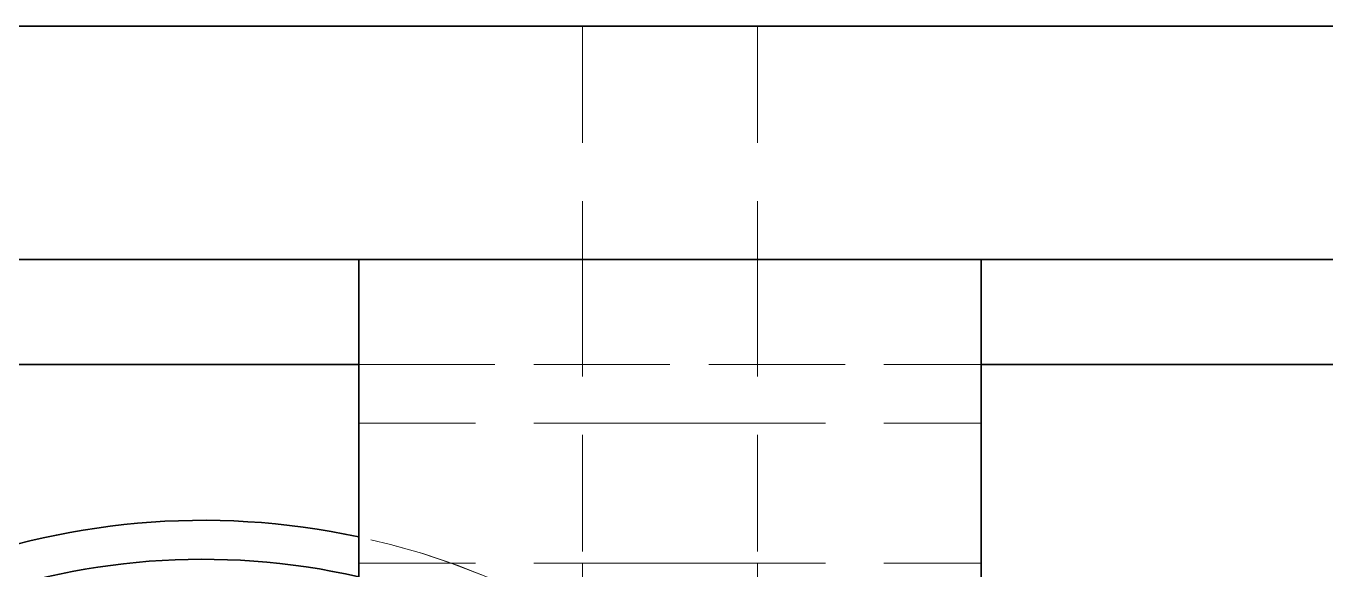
# Model space of a CAD drawing. Header units: millimetres. Extents: x 2054 to 12135, y -1469 to 564.
# Drawn here: x 9381.2 to 9414.61, y 190.87 to 204.85 of the extents above; entities that cross this region are included whole.
import ezdxf

# ---------------------------------------------------------------- set-up
doc = ezdxf.new("R2010")
doc.units = ezdxf.units.MM
doc.linetypes.add('HIDDEN_ISO', pattern=[4.5, 3, -1.5])
doc.layers.add('2D-HIDDEN', color=8, linetype='HIDDEN_ISO', lineweight=18)
doc.layers.add('2D-VISIBLE', color=7, linetype='Continuous', lineweight=35)

msp = doc.modelspace()

# ---------------------------------------------------------------- linework, layer by layer
at = {"layer": '2D-HIDDEN'}
for p, q in [((9367.75, 204.85), (9647.75, 204.85)), ((9395.5, 204.85), (9395.5, 198.85)), ((9395.5, 204.85), (9395.5, 198.85)), ((9395.5, 204.85), (9395.5, 198.85)), ((9395.5, 204.85), (9395.5, 198.85)), ((9400, 204.85), (9400, 198.85)), ((9400, 204.85), (9400, 198.85)), ((9400, 204.85), (9400, 198.85)), ((9400, 204.85), (9400, 198.85)), ((9367.75, 198.85), (9647.75, 198.85)), ((9389.75, 176.15), (9389.75, 198.85)), ((9389.75, 198.85), (9405.75, 198.85)), ((9389.75, 176.15), (9389.75, 198.85)), ((9389.75, 198.85), (9405.75, 198.85)), ((9389.75, 176.15), (9389.75, 198.85)), ((9389.75, 198.85), (9405.75, 198.85)), ((9389.75, 198.85), (9405.75, 198.85)), ((9395.5, 198.85), (9395.5, 183.95)), ((9395.5, 198.85), (9395.5, 183.95)), ((9395.5, 198.85), (9395.5, 194.65)), ((9395.5, 198.85), (9395.5, 194.65)), ((9395.5, 198.85), (9395.5, 194.65)), ((9395.5, 198.85), (9395.5, 194.65)), ((9395.5, 198.85), (9395.5, 183.95)), ((9395.5, 198.85), (9395.5, 183.95)), ((9400, 198.85), (9400, 183.95)), ((9400, 198.85), (9400, 183.95)), ((9400, 198.85), (9400, 194.65)), ((9400, 198.85), (9400, 194.65)), ((9400, 198.85), (9400, 194.65)), ((9400, 198.85), (9400, 194.65)), ((9400, 198.85), (9400, 183.95)), ((9400, 198.85), (9400, 183.95)), ((9405.75, 176.15), (9405.75, 198.85)), ((9405.75, 176.15), (9405.75, 198.85)), ((9405.75, 176.15), (9405.75, 198.85)), ((9354.25, 196.15), (9450.25, 196.15)), ((9389.75, 196.15), (9405.75, 196.15)), ((9389.75, 194.65), (9389.75, 191.05)), ((9389.75, 194.65), (9389.75, 191.05)), ((9389.75, 194.65), (9389.75, 191.05)), ((9389.75, 194.65), (9389.75, 191.05)), ((9389.75, 194.65), (9405.75, 194.65)), ((9389.75, 194.65), (9405.75, 194.65)), ((9389.75, 194.65), (9405.75, 194.65)), ((9389.75, 194.65), (9405.75, 194.65)), ((9389.75, 194.65), (9389.75, 191.05)), ((9389.75, 194.65), (9389.75, 191.05)), ((9389.75, 194.65), (9389.75, 191.05)), ((9389.75, 194.65), (9389.75, 191.05)), ((9389.75, 194.65), (9405.75, 194.65)), ((9389.75, 194.65), (9405.75, 194.65)), ((9389.75, 194.65), (9405.75, 194.65)), ((9389.75, 194.65), (9405.75, 194.65)), ((9405.75, 194.65), (9405.75, 191.05)), ((9405.75, 194.65), (9405.75, 191.05)), ((9405.75, 194.65), (9405.75, 191.05)), ((9405.75, 194.65), (9405.75, 191.05)), ((9405.75, 194.65), (9405.75, 191.05)), ((9405.75, 194.65), (9405.75, 191.05)), ((9405.75, 194.65), (9405.75, 191.05)), ((9405.75, 194.65), (9405.75, 191.05)), ((9389.75, 191.05), (9405.75, 191.05)), ((9389.75, 191.05), (9405.75, 191.05)), ((9389.75, 191.05), (9405.75, 191.05)), ((9389.75, 191.05), (9405.75, 191.05)), ((9389.75, 191.05), (9405.75, 191.05)), ((9389.75, 191.05), (9405.75, 191.05)), ((9389.75, 191.05), (9405.75, 191.05)), ((9389.75, 191.05), (9405.75, 191.05)), ((9395.5, 191.05), (9395.5, 176.15)), ((9395.5, 191.05), (9395.5, 176.15)), ((9395.5, 191.05), (9395.5, 176.15)), ((9395.5, 191.05), (9395.5, 176.15)), ((9400, 191.05), (9400, 176.15)), ((9400, 191.05), (9400, 176.15)), ((9400, 191.05), (9400, 176.15)), ((9400, 191.05), (9400, 176.15))]:
    msp.add_line(p, q, dxfattribs=at)
for points in [[(9397.75, 204.85), (9397.68, 204.85), (9397.609, 204.85), (9397.539, 204.85), (9397.469, 204.85), (9397.398, 204.85), (9397.328, 204.85), (9397.258, 204.85), (9397.188, 204.85), (9397.117, 204.85), (9397.047, 204.85), (9396.977, 204.85), (9396.906, 204.85), (9396.836, 204.85), (9396.766, 204.85), (9396.695, 204.85), (9396.625, 204.85), (9396.555, 204.85), (9396.484, 204.85), (9396.414, 204.85), (9396.344, 204.85), (9396.273, 204.85), (9396.203, 204.85), (9396.133, 204.85), (9396.062, 204.85), (9395.992, 204.85), (9395.922, 204.85), (9395.852, 204.85), (9395.781, 204.85), (9395.711, 204.85), (9395.641, 204.85), (9395.57, 204.85), (9395.5, 204.85)], [(9395.5, 204.85), (9395.641, 204.85), (9395.781, 204.85), (9395.922, 204.85), (9396.062, 204.85), (9396.203, 204.85), (9396.344, 204.85), (9396.484, 204.85), (9396.625, 204.85), (9396.766, 204.85), (9396.906, 204.85), (9397.047, 204.85), (9397.188, 204.85), (9397.328, 204.85), (9397.469, 204.85), (9397.609, 204.85), (9397.75, 204.85), (9397.891, 204.85), (9398.031, 204.85), (9398.172, 204.85), (9398.312, 204.85), (9398.453, 204.85), (9398.594, 204.85), (9398.734, 204.85), (9398.875, 204.85), (9399.016, 204.85), (9399.156, 204.85), (9399.297, 204.85), (9399.438, 204.85), (9399.578, 204.85), (9399.719, 204.85), (9399.859, 204.85), (9400, 204.85)], [(9397.75, 204.85), (9397.68, 204.85), (9397.609, 204.85), (9397.539, 204.85), (9397.469, 204.85), (9397.398, 204.85), (9397.328, 204.85), (9397.258, 204.85), (9397.188, 204.85), (9397.117, 204.85), (9397.047, 204.85), (9396.977, 204.85), (9396.906, 204.85), (9396.836, 204.85), (9396.766, 204.85), (9396.695, 204.85), (9396.625, 204.85), (9396.555, 204.85), (9396.484, 204.85), (9396.414, 204.85), (9396.344, 204.85), (9396.273, 204.85), (9396.203, 204.85), (9396.133, 204.85), (9396.062, 204.85), (9395.992, 204.85), (9395.922, 204.85), (9395.852, 204.85), (9395.781, 204.85), (9395.711, 204.85), (9395.641, 204.85), (9395.57, 204.85), (9395.5, 204.85)], [(9395.5, 204.85), (9395.641, 204.85), (9395.781, 204.85), (9395.922, 204.85), (9396.062, 204.85), (9396.203, 204.85), (9396.344, 204.85), (9396.484, 204.85), (9396.625, 204.85), (9396.766, 204.85), (9396.906, 204.85), (9397.047, 204.85), (9397.188, 204.85), (9397.328, 204.85), (9397.469, 204.85), (9397.609, 204.85), (9397.75, 204.85), (9397.891, 204.85), (9398.031, 204.85), (9398.172, 204.85), (9398.312, 204.85), (9398.453, 204.85), (9398.594, 204.85), (9398.734, 204.85), (9398.875, 204.85), (9399.016, 204.85), (9399.156, 204.85), (9399.297, 204.85), (9399.438, 204.85), (9399.578, 204.85), (9399.719, 204.85), (9399.859, 204.85), (9400, 204.85)], [(9397.75, 204.85), (9397.68, 204.85), (9397.609, 204.85), (9397.539, 204.85), (9397.469, 204.85), (9397.398, 204.85), (9397.328, 204.85), (9397.258, 204.85), (9397.188, 204.85), (9397.117, 204.85), (9397.047, 204.85), (9396.977, 204.85), (9396.906, 204.85), (9396.836, 204.85), (9396.766, 204.85), (9396.695, 204.85), (9396.625, 204.85), (9396.555, 204.85), (9396.484, 204.85), (9396.414, 204.85), (9396.344, 204.85), (9396.273, 204.85), (9396.203, 204.85), (9396.133, 204.85), (9396.062, 204.85), (9395.992, 204.85), (9395.922, 204.85), (9395.852, 204.85), (9395.781, 204.85), (9395.711, 204.85), (9395.641, 204.85), (9395.57, 204.85), (9395.5, 204.85)], [(9395.5, 204.85), (9395.641, 204.85), (9395.781, 204.85), (9395.922, 204.85), (9396.062, 204.85), (9396.203, 204.85), (9396.344, 204.85), (9396.484, 204.85), (9396.625, 204.85), (9396.766, 204.85), (9396.906, 204.85), (9397.047, 204.85), (9397.188, 204.85), (9397.328, 204.85), (9397.469, 204.85), (9397.609, 204.85), (9397.75, 204.85), (9397.891, 204.85), (9398.031, 204.85), (9398.172, 204.85), (9398.312, 204.85), (9398.453, 204.85), (9398.594, 204.85), (9398.734, 204.85), (9398.875, 204.85), (9399.016, 204.85), (9399.156, 204.85), (9399.297, 204.85), (9399.438, 204.85), (9399.578, 204.85), (9399.719, 204.85), (9399.859, 204.85), (9400, 204.85)], [(9397.75, 204.85), (9397.68, 204.85), (9397.609, 204.85), (9397.539, 204.85), (9397.469, 204.85), (9397.398, 204.85), (9397.328, 204.85), (9397.258, 204.85), (9397.188, 204.85), (9397.117, 204.85), (9397.047, 204.85), (9396.977, 204.85), (9396.906, 204.85), (9396.836, 204.85), (9396.766, 204.85), (9396.695, 204.85), (9396.625, 204.85), (9396.555, 204.85), (9396.484, 204.85), (9396.414, 204.85), (9396.344, 204.85), (9396.273, 204.85), (9396.203, 204.85), (9396.133, 204.85), (9396.062, 204.85), (9395.992, 204.85), (9395.922, 204.85), (9395.852, 204.85), (9395.781, 204.85), (9395.711, 204.85), (9395.641, 204.85), (9395.57, 204.85), (9395.5, 204.85)], [(9395.5, 204.85), (9395.641, 204.85), (9395.781, 204.85), (9395.922, 204.85), (9396.062, 204.85), (9396.203, 204.85), (9396.344, 204.85), (9396.484, 204.85), (9396.625, 204.85), (9396.766, 204.85), (9396.906, 204.85), (9397.047, 204.85), (9397.188, 204.85), (9397.328, 204.85), (9397.469, 204.85), (9397.609, 204.85), (9397.75, 204.85), (9397.891, 204.85), (9398.031, 204.85), (9398.172, 204.85), (9398.312, 204.85), (9398.453, 204.85), (9398.594, 204.85), (9398.734, 204.85), (9398.875, 204.85), (9399.016, 204.85), (9399.156, 204.85), (9399.297, 204.85), (9399.438, 204.85), (9399.578, 204.85), (9399.719, 204.85), (9399.859, 204.85), (9400, 204.85)], [(9400, 204.85), (9399.93, 204.85), (9399.859, 204.85), (9399.789, 204.85), (9399.719, 204.85), (9399.648, 204.85), (9399.578, 204.85), (9399.508, 204.85), (9399.438, 204.85), (9399.367, 204.85), (9399.297, 204.85), (9399.227, 204.85), (9399.156, 204.85), (9399.086, 204.85), (9399.016, 204.85), (9398.945, 204.85), (9398.875, 204.85), (9398.805, 204.85), (9398.734, 204.85), (9398.664, 204.85), (9398.594, 204.85), (9398.523, 204.85), (9398.453, 204.85), (9398.383, 204.85), (9398.312, 204.85), (9398.242, 204.85), (9398.172, 204.85), (9398.102, 204.85), (9398.031, 204.85), (9397.961, 204.85), (9397.891, 204.85), (9397.82, 204.85), (9397.75, 204.85)], [(9400, 204.85), (9399.93, 204.85), (9399.859, 204.85), (9399.789, 204.85), (9399.719, 204.85), (9399.648, 204.85), (9399.578, 204.85), (9399.508, 204.85), (9399.438, 204.85), (9399.367, 204.85), (9399.297, 204.85), (9399.227, 204.85), (9399.156, 204.85), (9399.086, 204.85), (9399.016, 204.85), (9398.945, 204.85), (9398.875, 204.85), (9398.805, 204.85), (9398.734, 204.85), (9398.664, 204.85), (9398.594, 204.85), (9398.523, 204.85), (9398.453, 204.85), (9398.383, 204.85), (9398.312, 204.85), (9398.242, 204.85), (9398.172, 204.85), (9398.102, 204.85), (9398.031, 204.85), (9397.961, 204.85), (9397.891, 204.85), (9397.82, 204.85), (9397.75, 204.85)], [(9400, 204.85), (9399.93, 204.85), (9399.859, 204.85), (9399.789, 204.85), (9399.719, 204.85), (9399.648, 204.85), (9399.578, 204.85), (9399.508, 204.85), (9399.438, 204.85), (9399.367, 204.85), (9399.297, 204.85), (9399.227, 204.85), (9399.156, 204.85), (9399.086, 204.85), (9399.016, 204.85), (9398.945, 204.85), (9398.875, 204.85), (9398.805, 204.85), (9398.734, 204.85), (9398.664, 204.85), (9398.594, 204.85), (9398.523, 204.85), (9398.453, 204.85), (9398.383, 204.85), (9398.312, 204.85), (9398.242, 204.85), (9398.172, 204.85), (9398.102, 204.85), (9398.031, 204.85), (9397.961, 204.85), (9397.891, 204.85), (9397.82, 204.85), (9397.75, 204.85)], [(9400, 204.85), (9399.93, 204.85), (9399.859, 204.85), (9399.789, 204.85), (9399.719, 204.85), (9399.648, 204.85), (9399.578, 204.85), (9399.508, 204.85), (9399.438, 204.85), (9399.367, 204.85), (9399.297, 204.85), (9399.227, 204.85), (9399.156, 204.85), (9399.086, 204.85), (9399.016, 204.85), (9398.945, 204.85), (9398.875, 204.85), (9398.805, 204.85), (9398.734, 204.85), (9398.664, 204.85), (9398.594, 204.85), (9398.523, 204.85), (9398.453, 204.85), (9398.383, 204.85), (9398.312, 204.85), (9398.242, 204.85), (9398.172, 204.85), (9398.102, 204.85), (9398.031, 204.85), (9397.961, 204.85), (9397.891, 204.85), (9397.82, 204.85), (9397.75, 204.85)], [(9397.75, 198.85), (9397.68, 198.85), (9397.609, 198.85), (9397.539, 198.85), (9397.469, 198.85), (9397.398, 198.85), (9397.328, 198.85), (9397.258, 198.85), (9397.188, 198.85), (9397.117, 198.85), (9397.047, 198.85), (9396.977, 198.85), (9396.906, 198.85), (9396.836, 198.85), (9396.766, 198.85), (9396.695, 198.85), (9396.625, 198.85), (9396.555, 198.85), (9396.484, 198.85), (9396.414, 198.85), (9396.344, 198.85), (9396.273, 198.85), (9396.203, 198.85), (9396.133, 198.85), (9396.062, 198.85), (9395.992, 198.85), (9395.922, 198.85), (9395.852, 198.85), (9395.781, 198.85), (9395.711, 198.85), (9395.641, 198.85), (9395.57, 198.85), (9395.5, 198.85)], [(9395.5, 198.85), (9395.641, 198.85), (9395.781, 198.85), (9395.922, 198.85), (9396.062, 198.85), (9396.203, 198.85), (9396.344, 198.85), (9396.484, 198.85), (9396.625, 198.85), (9396.766, 198.85), (9396.906, 198.85), (9397.047, 198.85), (9397.188, 198.85), (9397.328, 198.85), (9397.469, 198.85), (9397.609, 198.85), (9397.75, 198.85), (9397.891, 198.85), (9398.031, 198.85), (9398.172, 198.85), (9398.312, 198.85), (9398.453, 198.85), (9398.594, 198.85), (9398.734, 198.85), (9398.875, 198.85), (9399.016, 198.85), (9399.156, 198.85), (9399.297, 198.85), (9399.438, 198.85), (9399.578, 198.85), (9399.719, 198.85), (9399.859, 198.85), (9400, 198.85)], [(9397.75, 198.85), (9397.68, 198.85), (9397.609, 198.85), (9397.539, 198.85), (9397.469, 198.85), (9397.398, 198.85), (9397.328, 198.85), (9397.258, 198.85), (9397.188, 198.85), (9397.117, 198.85), (9397.047, 198.85), (9396.977, 198.85), (9396.906, 198.85), (9396.836, 198.85), (9396.766, 198.85), (9396.695, 198.85), (9396.625, 198.85), (9396.555, 198.85), (9396.484, 198.85), (9396.414, 198.85), (9396.344, 198.85), (9396.273, 198.85), (9396.203, 198.85), (9396.133, 198.85), (9396.062, 198.85), (9395.992, 198.85), (9395.922, 198.85), (9395.852, 198.85), (9395.781, 198.85), (9395.711, 198.85), (9395.641, 198.85), (9395.57, 198.85), (9395.5, 198.85)], [(9395.5, 198.85), (9395.641, 198.85), (9395.781, 198.85), (9395.922, 198.85), (9396.062, 198.85), (9396.203, 198.85), (9396.344, 198.85), (9396.484, 198.85), (9396.625, 198.85), (9396.766, 198.85), (9396.906, 198.85), (9397.047, 198.85), (9397.188, 198.85), (9397.328, 198.85), (9397.469, 198.85), (9397.609, 198.85), (9397.75, 198.85), (9397.891, 198.85), (9398.031, 198.85), (9398.172, 198.85), (9398.312, 198.85), (9398.453, 198.85), (9398.594, 198.85), (9398.734, 198.85), (9398.875, 198.85), (9399.016, 198.85), (9399.156, 198.85), (9399.297, 198.85), (9399.438, 198.85), (9399.578, 198.85), (9399.719, 198.85), (9399.859, 198.85), (9400, 198.85)], [(9397.75, 198.85), (9397.68, 198.85), (9397.609, 198.85), (9397.539, 198.85), (9397.469, 198.85), (9397.398, 198.85), (9397.328, 198.85), (9397.258, 198.85), (9397.188, 198.85), (9397.117, 198.85), (9397.047, 198.85), (9396.977, 198.85), (9396.906, 198.85), (9396.836, 198.85), (9396.766, 198.85), (9396.695, 198.85), (9396.625, 198.85), (9396.555, 198.85), (9396.484, 198.85), (9396.414, 198.85), (9396.344, 198.85), (9396.273, 198.85), (9396.203, 198.85), (9396.133, 198.85), (9396.062, 198.85), (9395.992, 198.85), (9395.922, 198.85), (9395.852, 198.85), (9395.781, 198.85), (9395.711, 198.85), (9395.641, 198.85), (9395.57, 198.85), (9395.5, 198.85)], [(9395.5, 198.85), (9395.641, 198.85), (9395.781, 198.85), (9395.922, 198.85), (9396.062, 198.85), (9396.203, 198.85), (9396.344, 198.85), (9396.484, 198.85), (9396.625, 198.85), (9396.766, 198.85), (9396.906, 198.85), (9397.047, 198.85), (9397.188, 198.85), (9397.328, 198.85), (9397.469, 198.85), (9397.609, 198.85), (9397.75, 198.85), (9397.891, 198.85), (9398.031, 198.85), (9398.172, 198.85), (9398.312, 198.85), (9398.453, 198.85), (9398.594, 198.85), (9398.734, 198.85), (9398.875, 198.85), (9399.016, 198.85), (9399.156, 198.85), (9399.297, 198.85), (9399.438, 198.85), (9399.578, 198.85), (9399.719, 198.85), (9399.859, 198.85), (9400, 198.85)], [(9397.75, 198.85), (9397.68, 198.85), (9397.609, 198.85), (9397.539, 198.85), (9397.469, 198.85), (9397.398, 198.85), (9397.328, 198.85), (9397.258, 198.85), (9397.188, 198.85), (9397.117, 198.85), (9397.047, 198.85), (9396.977, 198.85), (9396.906, 198.85), (9396.836, 198.85), (9396.766, 198.85), (9396.695, 198.85), (9396.625, 198.85), (9396.555, 198.85), (9396.484, 198.85), (9396.414, 198.85), (9396.344, 198.85), (9396.273, 198.85), (9396.203, 198.85), (9396.133, 198.85), (9396.062, 198.85), (9395.992, 198.85), (9395.922, 198.85), (9395.852, 198.85), (9395.781, 198.85), (9395.711, 198.85), (9395.641, 198.85), (9395.57, 198.85), (9395.5, 198.85)], [(9395.5, 198.85), (9395.641, 198.85), (9395.781, 198.85), (9395.922, 198.85), (9396.062, 198.85), (9396.203, 198.85), (9396.344, 198.85), (9396.484, 198.85), (9396.625, 198.85), (9396.766, 198.85), (9396.906, 198.85), (9397.047, 198.85), (9397.188, 198.85), (9397.328, 198.85), (9397.469, 198.85), (9397.609, 198.85), (9397.75, 198.85), (9397.891, 198.85), (9398.031, 198.85), (9398.172, 198.85), (9398.312, 198.85), (9398.453, 198.85), (9398.594, 198.85), (9398.734, 198.85), (9398.875, 198.85), (9399.016, 198.85), (9399.156, 198.85), (9399.297, 198.85), (9399.438, 198.85), (9399.578, 198.85), (9399.719, 198.85), (9399.859, 198.85), (9400, 198.85)], [(9397.75, 198.85), (9397.68, 198.85), (9397.609, 198.85), (9397.539, 198.85), (9397.469, 198.85), (9397.398, 198.85), (9397.328, 198.85), (9397.258, 198.85), (9397.188, 198.85), (9397.117, 198.85), (9397.047, 198.85), (9396.977, 198.85), (9396.906, 198.85), (9396.836, 198.85), (9396.766, 198.85), (9396.695, 198.85), (9396.625, 198.85), (9396.555, 198.85), (9396.484, 198.85), (9396.414, 198.85), (9396.344, 198.85), (9396.273, 198.85), (9396.203, 198.85), (9396.133, 198.85), (9396.062, 198.85), (9395.992, 198.85), (9395.922, 198.85), (9395.852, 198.85), (9395.781, 198.85), (9395.711, 198.85), (9395.641, 198.85), (9395.57, 198.85), (9395.5, 198.85)], [(9395.5, 198.85), (9395.641, 198.85), (9395.781, 198.85), (9395.922, 198.85), (9396.062, 198.85), (9396.203, 198.85), (9396.344, 198.85), (9396.484, 198.85), (9396.625, 198.85), (9396.766, 198.85), (9396.906, 198.85), (9397.047, 198.85), (9397.188, 198.85), (9397.328, 198.85), (9397.469, 198.85), (9397.609, 198.85), (9397.75, 198.85), (9397.891, 198.85), (9398.031, 198.85), (9398.172, 198.85), (9398.312, 198.85), (9398.453, 198.85), (9398.594, 198.85), (9398.734, 198.85), (9398.875, 198.85), (9399.016, 198.85), (9399.156, 198.85), (9399.297, 198.85), (9399.438, 198.85), (9399.578, 198.85), (9399.719, 198.85), (9399.859, 198.85), (9400, 198.85)], [(9397.75, 198.85), (9397.68, 198.85), (9397.609, 198.85), (9397.539, 198.85), (9397.469, 198.85), (9397.398, 198.85), (9397.328, 198.85), (9397.258, 198.85), (9397.188, 198.85), (9397.117, 198.85), (9397.047, 198.85), (9396.977, 198.85), (9396.906, 198.85), (9396.836, 198.85), (9396.766, 198.85), (9396.695, 198.85), (9396.625, 198.85), (9396.555, 198.85), (9396.484, 198.85), (9396.414, 198.85), (9396.344, 198.85), (9396.273, 198.85), (9396.203, 198.85), (9396.133, 198.85), (9396.062, 198.85), (9395.992, 198.85), (9395.922, 198.85), (9395.852, 198.85), (9395.781, 198.85), (9395.711, 198.85), (9395.641, 198.85), (9395.57, 198.85), (9395.5, 198.85)], [(9395.5, 198.85), (9395.641, 198.85), (9395.781, 198.85), (9395.922, 198.85), (9396.062, 198.85), (9396.203, 198.85), (9396.344, 198.85), (9396.484, 198.85), (9396.625, 198.85), (9396.766, 198.85), (9396.906, 198.85), (9397.047, 198.85), (9397.188, 198.85), (9397.328, 198.85), (9397.469, 198.85), (9397.609, 198.85), (9397.75, 198.85), (9397.891, 198.85), (9398.031, 198.85), (9398.172, 198.85), (9398.312, 198.85), (9398.453, 198.85), (9398.594, 198.85), (9398.734, 198.85), (9398.875, 198.85), (9399.016, 198.85), (9399.156, 198.85), (9399.297, 198.85), (9399.438, 198.85), (9399.578, 198.85), (9399.719, 198.85), (9399.859, 198.85), (9400, 198.85)], [(9397.75, 198.85), (9397.68, 198.85), (9397.609, 198.85), (9397.539, 198.85), (9397.469, 198.85), (9397.398, 198.85), (9397.328, 198.85), (9397.258, 198.85), (9397.188, 198.85), (9397.117, 198.85), (9397.047, 198.85), (9396.977, 198.85), (9396.906, 198.85), (9396.836, 198.85), (9396.766, 198.85), (9396.695, 198.85), (9396.625, 198.85), (9396.555, 198.85), (9396.484, 198.85), (9396.414, 198.85), (9396.344, 198.85), (9396.273, 198.85), (9396.203, 198.85), (9396.133, 198.85), (9396.062, 198.85), (9395.992, 198.85), (9395.922, 198.85), (9395.852, 198.85), (9395.781, 198.85), (9395.711, 198.85), (9395.641, 198.85), (9395.57, 198.85), (9395.5, 198.85)], [(9395.5, 198.85), (9395.641, 198.85), (9395.781, 198.85), (9395.922, 198.85), (9396.062, 198.85), (9396.203, 198.85), (9396.344, 198.85), (9396.484, 198.85), (9396.625, 198.85), (9396.766, 198.85), (9396.906, 198.85), (9397.047, 198.85), (9397.188, 198.85), (9397.328, 198.85), (9397.469, 198.85), (9397.609, 198.85), (9397.75, 198.85), (9397.891, 198.85), (9398.031, 198.85), (9398.172, 198.85), (9398.312, 198.85), (9398.453, 198.85), (9398.594, 198.85), (9398.734, 198.85), (9398.875, 198.85), (9399.016, 198.85), (9399.156, 198.85), (9399.297, 198.85), (9399.438, 198.85), (9399.578, 198.85), (9399.719, 198.85), (9399.859, 198.85), (9400, 198.85)], [(9397.75, 198.85), (9397.68, 198.85), (9397.609, 198.85), (9397.539, 198.85), (9397.469, 198.85), (9397.398, 198.85), (9397.328, 198.85), (9397.258, 198.85), (9397.188, 198.85), (9397.117, 198.85), (9397.047, 198.85), (9396.977, 198.85), (9396.906, 198.85), (9396.836, 198.85), (9396.766, 198.85), (9396.695, 198.85), (9396.625, 198.85), (9396.555, 198.85), (9396.484, 198.85), (9396.414, 198.85), (9396.344, 198.85), (9396.273, 198.85), (9396.203, 198.85), (9396.133, 198.85), (9396.062, 198.85), (9395.992, 198.85), (9395.922, 198.85), (9395.852, 198.85), (9395.781, 198.85), (9395.711, 198.85), (9395.641, 198.85), (9395.57, 198.85), (9395.5, 198.85)], [(9395.5, 198.85), (9395.641, 198.85), (9395.781, 198.85), (9395.922, 198.85), (9396.062, 198.85), (9396.203, 198.85), (9396.344, 198.85), (9396.484, 198.85), (9396.625, 198.85), (9396.766, 198.85), (9396.906, 198.85), (9397.047, 198.85), (9397.188, 198.85), (9397.328, 198.85), (9397.469, 198.85), (9397.609, 198.85), (9397.75, 198.85), (9397.891, 198.85), (9398.031, 198.85), (9398.172, 198.85), (9398.312, 198.85), (9398.453, 198.85), (9398.594, 198.85), (9398.734, 198.85), (9398.875, 198.85), (9399.016, 198.85), (9399.156, 198.85), (9399.297, 198.85), (9399.438, 198.85), (9399.578, 198.85), (9399.719, 198.85), (9399.859, 198.85), (9400, 198.85)], [(9397.75, 198.85), (9397.68, 198.85), (9397.609, 198.85), (9397.539, 198.85), (9397.469, 198.85), (9397.398, 198.85), (9397.328, 198.85), (9397.258, 198.85), (9397.188, 198.85), (9397.117, 198.85), (9397.047, 198.85), (9396.977, 198.85), (9396.906, 198.85), (9396.836, 198.85), (9396.766, 198.85), (9396.695, 198.85), (9396.625, 198.85), (9396.555, 198.85), (9396.484, 198.85), (9396.414, 198.85), (9396.344, 198.85), (9396.273, 198.85), (9396.203, 198.85), (9396.133, 198.85), (9396.062, 198.85), (9395.992, 198.85), (9395.922, 198.85), (9395.852, 198.85), (9395.781, 198.85), (9395.711, 198.85), (9395.641, 198.85), (9395.57, 198.85), (9395.5, 198.85)], [(9395.5, 198.85), (9395.641, 198.85), (9395.781, 198.85), (9395.922, 198.85), (9396.062, 198.85), (9396.203, 198.85), (9396.344, 198.85), (9396.484, 198.85), (9396.625, 198.85), (9396.766, 198.85), (9396.906, 198.85), (9397.047, 198.85), (9397.188, 198.85), (9397.328, 198.85), (9397.469, 198.85), (9397.609, 198.85), (9397.75, 198.85), (9397.891, 198.85), (9398.031, 198.85), (9398.172, 198.85), (9398.312, 198.85), (9398.453, 198.85), (9398.594, 198.85), (9398.734, 198.85), (9398.875, 198.85), (9399.016, 198.85), (9399.156, 198.85), (9399.297, 198.85), (9399.438, 198.85), (9399.578, 198.85), (9399.719, 198.85), (9399.859, 198.85), (9400, 198.85)], [(9397.75, 198.85), (9397.68, 198.85), (9397.609, 198.85), (9397.539, 198.85), (9397.469, 198.85), (9397.398, 198.85), (9397.328, 198.85), (9397.258, 198.85), (9397.188, 198.85), (9397.117, 198.85), (9397.047, 198.85), (9396.977, 198.85), (9396.906, 198.85), (9396.836, 198.85), (9396.766, 198.85), (9396.695, 198.85), (9396.625, 198.85), (9396.555, 198.85), (9396.484, 198.85), (9396.414, 198.85), (9396.344, 198.85), (9396.273, 198.85), (9396.203, 198.85), (9396.133, 198.85), (9396.062, 198.85), (9395.992, 198.85), (9395.922, 198.85), (9395.852, 198.85), (9395.781, 198.85), (9395.711, 198.85), (9395.641, 198.85), (9395.57, 198.85), (9395.5, 198.85)], [(9395.5, 198.85), (9395.641, 198.85), (9395.781, 198.85), (9395.922, 198.85), (9396.062, 198.85), (9396.203, 198.85), (9396.344, 198.85), (9396.484, 198.85), (9396.625, 198.85), (9396.766, 198.85), (9396.906, 198.85), (9397.047, 198.85), (9397.188, 198.85), (9397.328, 198.85), (9397.469, 198.85), (9397.609, 198.85), (9397.75, 198.85), (9397.891, 198.85), (9398.031, 198.85), (9398.172, 198.85), (9398.312, 198.85), (9398.453, 198.85), (9398.594, 198.85), (9398.734, 198.85), (9398.875, 198.85), (9399.016, 198.85), (9399.156, 198.85), (9399.297, 198.85), (9399.438, 198.85), (9399.578, 198.85), (9399.719, 198.85), (9399.859, 198.85), (9400, 198.85)], [(9397.75, 198.85), (9397.68, 198.85), (9397.609, 198.85), (9397.539, 198.85), (9397.469, 198.85), (9397.398, 198.85), (9397.328, 198.85), (9397.258, 198.85), (9397.188, 198.85), (9397.117, 198.85), (9397.047, 198.85), (9396.977, 198.85), (9396.906, 198.85), (9396.836, 198.85), (9396.766, 198.85), (9396.695, 198.85), (9396.625, 198.85), (9396.555, 198.85), (9396.484, 198.85), (9396.414, 198.85), (9396.344, 198.85), (9396.273, 198.85), (9396.203, 198.85), (9396.133, 198.85), (9396.062, 198.85), (9395.992, 198.85), (9395.922, 198.85), (9395.852, 198.85), (9395.781, 198.85), (9395.711, 198.85), (9395.641, 198.85), (9395.57, 198.85), (9395.5, 198.85)], [(9395.5, 198.85), (9395.641, 198.85), (9395.781, 198.85), (9395.922, 198.85), (9396.062, 198.85), (9396.203, 198.85), (9396.344, 198.85), (9396.484, 198.85), (9396.625, 198.85), (9396.766, 198.85), (9396.906, 198.85), (9397.047, 198.85), (9397.188, 198.85), (9397.328, 198.85), (9397.469, 198.85), (9397.609, 198.85), (9397.75, 198.85), (9397.891, 198.85), (9398.031, 198.85), (9398.172, 198.85), (9398.312, 198.85), (9398.453, 198.85), (9398.594, 198.85), (9398.734, 198.85), (9398.875, 198.85), (9399.016, 198.85), (9399.156, 198.85), (9399.297, 198.85), (9399.438, 198.85), (9399.578, 198.85), (9399.719, 198.85), (9399.859, 198.85), (9400, 198.85)], [(9397.75, 198.85), (9397.68, 198.85), (9397.609, 198.85), (9397.539, 198.85), (9397.469, 198.85), (9397.398, 198.85), (9397.328, 198.85), (9397.258, 198.85), (9397.188, 198.85), (9397.117, 198.85), (9397.047, 198.85), (9396.977, 198.85), (9396.906, 198.85), (9396.836, 198.85), (9396.766, 198.85), (9396.695, 198.85), (9396.625, 198.85), (9396.555, 198.85), (9396.484, 198.85), (9396.414, 198.85), (9396.344, 198.85), (9396.273, 198.85), (9396.203, 198.85), (9396.133, 198.85), (9396.062, 198.85), (9395.992, 198.85), (9395.922, 198.85), (9395.852, 198.85), (9395.781, 198.85), (9395.711, 198.85), (9395.641, 198.85), (9395.57, 198.85), (9395.5, 198.85)], [(9395.5, 198.85), (9395.641, 198.85), (9395.781, 198.85), (9395.922, 198.85), (9396.062, 198.85), (9396.203, 198.85), (9396.344, 198.85), (9396.484, 198.85), (9396.625, 198.85), (9396.766, 198.85), (9396.906, 198.85), (9397.047, 198.85), (9397.188, 198.85), (9397.328, 198.85), (9397.469, 198.85), (9397.609, 198.85), (9397.75, 198.85), (9397.891, 198.85), (9398.031, 198.85), (9398.172, 198.85), (9398.312, 198.85), (9398.453, 198.85), (9398.594, 198.85), (9398.734, 198.85), (9398.875, 198.85), (9399.016, 198.85), (9399.156, 198.85), (9399.297, 198.85), (9399.438, 198.85), (9399.578, 198.85), (9399.719, 198.85), (9399.859, 198.85), (9400, 198.85)], [(9400, 198.85), (9399.93, 198.85), (9399.859, 198.85), (9399.789, 198.85), (9399.719, 198.85), (9399.648, 198.85), (9399.578, 198.85), (9399.508, 198.85), (9399.438, 198.85), (9399.367, 198.85), (9399.297, 198.85), (9399.227, 198.85), (9399.156, 198.85), (9399.086, 198.85), (9399.016, 198.85), (9398.945, 198.85), (9398.875, 198.85), (9398.805, 198.85), (9398.734, 198.85), (9398.664, 198.85), (9398.594, 198.85), (9398.523, 198.85), (9398.453, 198.85), (9398.383, 198.85), (9398.312, 198.85), (9398.242, 198.85), (9398.172, 198.85), (9398.102, 198.85), (9398.031, 198.85), (9397.961, 198.85), (9397.891, 198.85), (9397.82, 198.85), (9397.75, 198.85)], [(9400, 198.85), (9399.93, 198.85), (9399.859, 198.85), (9399.789, 198.85), (9399.719, 198.85), (9399.648, 198.85), (9399.578, 198.85), (9399.508, 198.85), (9399.438, 198.85), (9399.367, 198.85), (9399.297, 198.85), (9399.227, 198.85), (9399.156, 198.85), (9399.086, 198.85), (9399.016, 198.85), (9398.945, 198.85), (9398.875, 198.85), (9398.805, 198.85), (9398.734, 198.85), (9398.664, 198.85), (9398.594, 198.85), (9398.523, 198.85), (9398.453, 198.85), (9398.383, 198.85), (9398.312, 198.85), (9398.242, 198.85), (9398.172, 198.85), (9398.102, 198.85), (9398.031, 198.85), (9397.961, 198.85), (9397.891, 198.85), (9397.82, 198.85), (9397.75, 198.85)], [(9400, 198.85), (9399.93, 198.85), (9399.859, 198.85), (9399.789, 198.85), (9399.719, 198.85), (9399.648, 198.85), (9399.578, 198.85), (9399.508, 198.85), (9399.438, 198.85), (9399.367, 198.85), (9399.297, 198.85), (9399.227, 198.85), (9399.156, 198.85), (9399.086, 198.85), (9399.016, 198.85), (9398.945, 198.85), (9398.875, 198.85), (9398.805, 198.85), (9398.734, 198.85), (9398.664, 198.85), (9398.594, 198.85), (9398.523, 198.85), (9398.453, 198.85), (9398.383, 198.85), (9398.312, 198.85), (9398.242, 198.85), (9398.172, 198.85), (9398.102, 198.85), (9398.031, 198.85), (9397.961, 198.85), (9397.891, 198.85), (9397.82, 198.85), (9397.75, 198.85)], [(9400, 198.85), (9399.93, 198.85), (9399.859, 198.85), (9399.789, 198.85), (9399.719, 198.85), (9399.648, 198.85), (9399.578, 198.85), (9399.508, 198.85), (9399.438, 198.85), (9399.367, 198.85), (9399.297, 198.85), (9399.227, 198.85), (9399.156, 198.85), (9399.086, 198.85), (9399.016, 198.85), (9398.945, 198.85), (9398.875, 198.85), (9398.805, 198.85), (9398.734, 198.85), (9398.664, 198.85), (9398.594, 198.85), (9398.523, 198.85), (9398.453, 198.85), (9398.383, 198.85), (9398.312, 198.85), (9398.242, 198.85), (9398.172, 198.85), (9398.102, 198.85), (9398.031, 198.85), (9397.961, 198.85), (9397.891, 198.85), (9397.82, 198.85), (9397.75, 198.85)], [(9400, 198.85), (9399.93, 198.85), (9399.859, 198.85), (9399.789, 198.85), (9399.719, 198.85), (9399.648, 198.85), (9399.578, 198.85), (9399.508, 198.85), (9399.438, 198.85), (9399.367, 198.85), (9399.297, 198.85), (9399.227, 198.85), (9399.156, 198.85), (9399.086, 198.85), (9399.016, 198.85), (9398.945, 198.85), (9398.875, 198.85), (9398.805, 198.85), (9398.734, 198.85), (9398.664, 198.85), (9398.594, 198.85), (9398.523, 198.85), (9398.453, 198.85), (9398.383, 198.85), (9398.312, 198.85), (9398.242, 198.85), (9398.172, 198.85), (9398.102, 198.85), (9398.031, 198.85), (9397.961, 198.85), (9397.891, 198.85), (9397.82, 198.85), (9397.75, 198.85)], [(9400, 198.85), (9399.93, 198.85), (9399.859, 198.85), (9399.789, 198.85), (9399.719, 198.85), (9399.648, 198.85), (9399.578, 198.85), (9399.508, 198.85), (9399.438, 198.85), (9399.367, 198.85), (9399.297, 198.85), (9399.227, 198.85), (9399.156, 198.85), (9399.086, 198.85), (9399.016, 198.85), (9398.945, 198.85), (9398.875, 198.85), (9398.805, 198.85), (9398.734, 198.85), (9398.664, 198.85), (9398.594, 198.85), (9398.523, 198.85), (9398.453, 198.85), (9398.383, 198.85), (9398.312, 198.85), (9398.242, 198.85), (9398.172, 198.85), (9398.102, 198.85), (9398.031, 198.85), (9397.961, 198.85), (9397.891, 198.85), (9397.82, 198.85), (9397.75, 198.85)], [(9400, 198.85), (9399.93, 198.85), (9399.859, 198.85), (9399.789, 198.85), (9399.719, 198.85), (9399.648, 198.85), (9399.578, 198.85), (9399.508, 198.85), (9399.438, 198.85), (9399.367, 198.85), (9399.297, 198.85), (9399.227, 198.85), (9399.156, 198.85), (9399.086, 198.85), (9399.016, 198.85), (9398.945, 198.85), (9398.875, 198.85), (9398.805, 198.85), (9398.734, 198.85), (9398.664, 198.85), (9398.594, 198.85), (9398.523, 198.85), (9398.453, 198.85), (9398.383, 198.85), (9398.312, 198.85), (9398.242, 198.85), (9398.172, 198.85), (9398.102, 198.85), (9398.031, 198.85), (9397.961, 198.85), (9397.891, 198.85), (9397.82, 198.85), (9397.75, 198.85)], [(9400, 198.85), (9399.93, 198.85), (9399.859, 198.85), (9399.789, 198.85), (9399.719, 198.85), (9399.648, 198.85), (9399.578, 198.85), (9399.508, 198.85), (9399.438, 198.85), (9399.367, 198.85), (9399.297, 198.85), (9399.227, 198.85), (9399.156, 198.85), (9399.086, 198.85), (9399.016, 198.85), (9398.945, 198.85), (9398.875, 198.85), (9398.805, 198.85), (9398.734, 198.85), (9398.664, 198.85), (9398.594, 198.85), (9398.523, 198.85), (9398.453, 198.85), (9398.383, 198.85), (9398.312, 198.85), (9398.242, 198.85), (9398.172, 198.85), (9398.102, 198.85), (9398.031, 198.85), (9397.961, 198.85), (9397.891, 198.85), (9397.82, 198.85), (9397.75, 198.85)], [(9400, 198.85), (9399.93, 198.85), (9399.859, 198.85), (9399.789, 198.85), (9399.719, 198.85), (9399.648, 198.85), (9399.578, 198.85), (9399.508, 198.85), (9399.438, 198.85), (9399.367, 198.85), (9399.297, 198.85), (9399.227, 198.85), (9399.156, 198.85), (9399.086, 198.85), (9399.016, 198.85), (9398.945, 198.85), (9398.875, 198.85), (9398.805, 198.85), (9398.734, 198.85), (9398.664, 198.85), (9398.594, 198.85), (9398.523, 198.85), (9398.453, 198.85), (9398.383, 198.85), (9398.312, 198.85), (9398.242, 198.85), (9398.172, 198.85), (9398.102, 198.85), (9398.031, 198.85), (9397.961, 198.85), (9397.891, 198.85), (9397.82, 198.85), (9397.75, 198.85)], [(9400, 198.85), (9399.93, 198.85), (9399.859, 198.85), (9399.789, 198.85), (9399.719, 198.85), (9399.648, 198.85), (9399.578, 198.85), (9399.508, 198.85), (9399.438, 198.85), (9399.367, 198.85), (9399.297, 198.85), (9399.227, 198.85), (9399.156, 198.85), (9399.086, 198.85), (9399.016, 198.85), (9398.945, 198.85), (9398.875, 198.85), (9398.805, 198.85), (9398.734, 198.85), (9398.664, 198.85), (9398.594, 198.85), (9398.523, 198.85), (9398.453, 198.85), (9398.383, 198.85), (9398.312, 198.85), (9398.242, 198.85), (9398.172, 198.85), (9398.102, 198.85), (9398.031, 198.85), (9397.961, 198.85), (9397.891, 198.85), (9397.82, 198.85), (9397.75, 198.85)], [(9400, 198.85), (9399.93, 198.85), (9399.859, 198.85), (9399.789, 198.85), (9399.719, 198.85), (9399.648, 198.85), (9399.578, 198.85), (9399.508, 198.85), (9399.438, 198.85), (9399.367, 198.85), (9399.297, 198.85), (9399.227, 198.85), (9399.156, 198.85), (9399.086, 198.85), (9399.016, 198.85), (9398.945, 198.85), (9398.875, 198.85), (9398.805, 198.85), (9398.734, 198.85), (9398.664, 198.85), (9398.594, 198.85), (9398.523, 198.85), (9398.453, 198.85), (9398.383, 198.85), (9398.312, 198.85), (9398.242, 198.85), (9398.172, 198.85), (9398.102, 198.85), (9398.031, 198.85), (9397.961, 198.85), (9397.891, 198.85), (9397.82, 198.85), (9397.75, 198.85)], [(9400, 198.85), (9399.93, 198.85), (9399.859, 198.85), (9399.789, 198.85), (9399.719, 198.85), (9399.648, 198.85), (9399.578, 198.85), (9399.508, 198.85), (9399.438, 198.85), (9399.367, 198.85), (9399.297, 198.85), (9399.227, 198.85), (9399.156, 198.85), (9399.086, 198.85), (9399.016, 198.85), (9398.945, 198.85), (9398.875, 198.85), (9398.805, 198.85), (9398.734, 198.85), (9398.664, 198.85), (9398.594, 198.85), (9398.523, 198.85), (9398.453, 198.85), (9398.383, 198.85), (9398.312, 198.85), (9398.242, 198.85), (9398.172, 198.85), (9398.102, 198.85), (9398.031, 198.85), (9397.961, 198.85), (9397.891, 198.85), (9397.82, 198.85), (9397.75, 198.85)], [(9397.75, 194.65), (9397.68, 194.65), (9397.609, 194.65), (9397.539, 194.65), (9397.469, 194.65), (9397.398, 194.65), (9397.328, 194.65), (9397.258, 194.65), (9397.188, 194.65), (9397.117, 194.65), (9397.047, 194.65), (9396.977, 194.65), (9396.906, 194.65), (9396.836, 194.65), (9396.766, 194.65), (9396.695, 194.65), (9396.625, 194.65), (9396.555, 194.65), (9396.484, 194.65), (9396.414, 194.65), (9396.344, 194.65), (9396.273, 194.65), (9396.203, 194.65), (9396.133, 194.65), (9396.062, 194.65), (9395.992, 194.65), (9395.922, 194.65), (9395.852, 194.65), (9395.781, 194.65), (9395.711, 194.65), (9395.641, 194.65), (9395.57, 194.65), (9395.5, 194.65)], [(9395.5, 194.65), (9395.641, 194.65), (9395.781, 194.65), (9395.922, 194.65), (9396.062, 194.65), (9396.203, 194.65), (9396.344, 194.65), (9396.484, 194.65), (9396.625, 194.65), (9396.766, 194.65), (9396.906, 194.65), (9397.047, 194.65), (9397.188, 194.65), (9397.328, 194.65), (9397.469, 194.65), (9397.609, 194.65), (9397.75, 194.65), (9397.891, 194.65), (9398.031, 194.65), (9398.172, 194.65), (9398.312, 194.65), (9398.453, 194.65), (9398.594, 194.65), (9398.734, 194.65), (9398.875, 194.65), (9399.016, 194.65), (9399.156, 194.65), (9399.297, 194.65), (9399.438, 194.65), (9399.578, 194.65), (9399.719, 194.65), (9399.859, 194.65), (9400, 194.65)], [(9397.75, 194.65), (9397.68, 194.65), (9397.609, 194.65), (9397.539, 194.65), (9397.469, 194.65), (9397.398, 194.65), (9397.328, 194.65), (9397.258, 194.65), (9397.188, 194.65), (9397.117, 194.65), (9397.047, 194.65), (9396.977, 194.65), (9396.906, 194.65), (9396.836, 194.65), (9396.766, 194.65), (9396.695, 194.65), (9396.625, 194.65), (9396.555, 194.65), (9396.484, 194.65), (9396.414, 194.65), (9396.344, 194.65), (9396.273, 194.65), (9396.203, 194.65), (9396.133, 194.65), (9396.062, 194.65), (9395.992, 194.65), (9395.922, 194.65), (9395.852, 194.65), (9395.781, 194.65), (9395.711, 194.65), (9395.641, 194.65), (9395.57, 194.65), (9395.5, 194.65)], [(9395.5, 194.65), (9395.641, 194.65), (9395.781, 194.65), (9395.922, 194.65), (9396.062, 194.65), (9396.203, 194.65), (9396.344, 194.65), (9396.484, 194.65), (9396.625, 194.65), (9396.766, 194.65), (9396.906, 194.65), (9397.047, 194.65), (9397.188, 194.65), (9397.328, 194.65), (9397.469, 194.65), (9397.609, 194.65), (9397.75, 194.65), (9397.891, 194.65), (9398.031, 194.65), (9398.172, 194.65), (9398.312, 194.65), (9398.453, 194.65), (9398.594, 194.65), (9398.734, 194.65), (9398.875, 194.65), (9399.016, 194.65), (9399.156, 194.65), (9399.297, 194.65), (9399.438, 194.65), (9399.578, 194.65), (9399.719, 194.65), (9399.859, 194.65), (9400, 194.65)], [(9397.75, 194.65), (9397.68, 194.65), (9397.609, 194.65), (9397.539, 194.65), (9397.469, 194.65), (9397.398, 194.65), (9397.328, 194.65), (9397.258, 194.65), (9397.188, 194.65), (9397.117, 194.65), (9397.047, 194.65), (9396.977, 194.65), (9396.906, 194.65), (9396.836, 194.65), (9396.766, 194.65), (9396.695, 194.65), (9396.625, 194.65), (9396.555, 194.65), (9396.484, 194.65), (9396.414, 194.65), (9396.344, 194.65), (9396.273, 194.65), (9396.203, 194.65), (9396.133, 194.65), (9396.062, 194.65), (9395.992, 194.65), (9395.922, 194.65), (9395.852, 194.65), (9395.781, 194.65), (9395.711, 194.65), (9395.641, 194.65), (9395.57, 194.65), (9395.5, 194.65)], [(9395.5, 194.65), (9395.641, 194.65), (9395.781, 194.65), (9395.922, 194.65), (9396.062, 194.65), (9396.203, 194.65), (9396.344, 194.65), (9396.484, 194.65), (9396.625, 194.65), (9396.766, 194.65), (9396.906, 194.65), (9397.047, 194.65), (9397.188, 194.65), (9397.328, 194.65), (9397.469, 194.65), (9397.609, 194.65), (9397.75, 194.65), (9397.891, 194.65), (9398.031, 194.65), (9398.172, 194.65), (9398.312, 194.65), (9398.453, 194.65), (9398.594, 194.65), (9398.734, 194.65), (9398.875, 194.65), (9399.016, 194.65), (9399.156, 194.65), (9399.297, 194.65), (9399.438, 194.65), (9399.578, 194.65), (9399.719, 194.65), (9399.859, 194.65), (9400, 194.65)], [(9397.75, 194.65), (9397.68, 194.65), (9397.609, 194.65), (9397.539, 194.65), (9397.469, 194.65), (9397.398, 194.65), (9397.328, 194.65), (9397.258, 194.65), (9397.188, 194.65), (9397.117, 194.65), (9397.047, 194.65), (9396.977, 194.65), (9396.906, 194.65), (9396.836, 194.65), (9396.766, 194.65), (9396.695, 194.65), (9396.625, 194.65), (9396.555, 194.65), (9396.484, 194.65), (9396.414, 194.65), (9396.344, 194.65), (9396.273, 194.65), (9396.203, 194.65), (9396.133, 194.65), (9396.062, 194.65), (9395.992, 194.65), (9395.922, 194.65), (9395.852, 194.65), (9395.781, 194.65), (9395.711, 194.65), (9395.641, 194.65), (9395.57, 194.65), (9395.5, 194.65)], [(9395.5, 194.65), (9395.641, 194.65), (9395.781, 194.65), (9395.922, 194.65), (9396.062, 194.65), (9396.203, 194.65), (9396.344, 194.65), (9396.484, 194.65), (9396.625, 194.65), (9396.766, 194.65), (9396.906, 194.65), (9397.047, 194.65), (9397.188, 194.65), (9397.328, 194.65), (9397.469, 194.65), (9397.609, 194.65), (9397.75, 194.65), (9397.891, 194.65), (9398.031, 194.65), (9398.172, 194.65), (9398.312, 194.65), (9398.453, 194.65), (9398.594, 194.65), (9398.734, 194.65), (9398.875, 194.65), (9399.016, 194.65), (9399.156, 194.65), (9399.297, 194.65), (9399.438, 194.65), (9399.578, 194.65), (9399.719, 194.65), (9399.859, 194.65), (9400, 194.65)], [(9400, 194.65), (9399.93, 194.65), (9399.859, 194.65), (9399.789, 194.65), (9399.719, 194.65), (9399.648, 194.65), (9399.578, 194.65), (9399.508, 194.65), (9399.438, 194.65), (9399.367, 194.65), (9399.297, 194.65), (9399.227, 194.65), (9399.156, 194.65), (9399.086, 194.65), (9399.016, 194.65), (9398.945, 194.65), (9398.875, 194.65), (9398.805, 194.65), (9398.734, 194.65), (9398.664, 194.65), (9398.594, 194.65), (9398.523, 194.65), (9398.453, 194.65), (9398.383, 194.65), (9398.312, 194.65), (9398.242, 194.65), (9398.172, 194.65), (9398.102, 194.65), (9398.031, 194.65), (9397.961, 194.65), (9397.891, 194.65), (9397.82, 194.65), (9397.75, 194.65)], [(9400, 194.65), (9399.93, 194.65), (9399.859, 194.65), (9399.789, 194.65), (9399.719, 194.65), (9399.648, 194.65), (9399.578, 194.65), (9399.508, 194.65), (9399.438, 194.65), (9399.367, 194.65), (9399.297, 194.65), (9399.227, 194.65), (9399.156, 194.65), (9399.086, 194.65), (9399.016, 194.65), (9398.945, 194.65), (9398.875, 194.65), (9398.805, 194.65), (9398.734, 194.65), (9398.664, 194.65), (9398.594, 194.65), (9398.523, 194.65), (9398.453, 194.65), (9398.383, 194.65), (9398.312, 194.65), (9398.242, 194.65), (9398.172, 194.65), (9398.102, 194.65), (9398.031, 194.65), (9397.961, 194.65), (9397.891, 194.65), (9397.82, 194.65), (9397.75, 194.65)], [(9400, 194.65), (9399.93, 194.65), (9399.859, 194.65), (9399.789, 194.65), (9399.719, 194.65), (9399.648, 194.65), (9399.578, 194.65), (9399.508, 194.65), (9399.438, 194.65), (9399.367, 194.65), (9399.297, 194.65), (9399.227, 194.65), (9399.156, 194.65), (9399.086, 194.65), (9399.016, 194.65), (9398.945, 194.65), (9398.875, 194.65), (9398.805, 194.65), (9398.734, 194.65), (9398.664, 194.65), (9398.594, 194.65), (9398.523, 194.65), (9398.453, 194.65), (9398.383, 194.65), (9398.312, 194.65), (9398.242, 194.65), (9398.172, 194.65), (9398.102, 194.65), (9398.031, 194.65), (9397.961, 194.65), (9397.891, 194.65), (9397.82, 194.65), (9397.75, 194.65)], [(9400, 194.65), (9399.93, 194.65), (9399.859, 194.65), (9399.789, 194.65), (9399.719, 194.65), (9399.648, 194.65), (9399.578, 194.65), (9399.508, 194.65), (9399.438, 194.65), (9399.367, 194.65), (9399.297, 194.65), (9399.227, 194.65), (9399.156, 194.65), (9399.086, 194.65), (9399.016, 194.65), (9398.945, 194.65), (9398.875, 194.65), (9398.805, 194.65), (9398.734, 194.65), (9398.664, 194.65), (9398.594, 194.65), (9398.523, 194.65), (9398.453, 194.65), (9398.383, 194.65), (9398.312, 194.65), (9398.242, 194.65), (9398.172, 194.65), (9398.102, 194.65), (9398.031, 194.65), (9397.961, 194.65), (9397.891, 194.65), (9397.82, 194.65), (9397.75, 194.65)], [(9397.75, 191.05), (9397.68, 191.05), (9397.609, 191.05), (9397.539, 191.05), (9397.469, 191.05), (9397.398, 191.05), (9397.328, 191.05), (9397.258, 191.05), (9397.188, 191.05), (9397.117, 191.05), (9397.047, 191.05), (9396.977, 191.05), (9396.906, 191.05), (9396.836, 191.05), (9396.766, 191.05), (9396.695, 191.05), (9396.625, 191.05), (9396.555, 191.05), (9396.484, 191.05), (9396.414, 191.05), (9396.344, 191.05), (9396.273, 191.05), (9396.203, 191.05), (9396.133, 191.05), (9396.062, 191.05), (9395.992, 191.05), (9395.922, 191.05), (9395.852, 191.05), (9395.781, 191.05), (9395.711, 191.05), (9395.641, 191.05), (9395.57, 191.05), (9395.5, 191.05)], [(9395.5, 191.05), (9395.641, 191.05), (9395.781, 191.05), (9395.922, 191.05), (9396.062, 191.05), (9396.203, 191.05), (9396.344, 191.05), (9396.484, 191.05), (9396.625, 191.05), (9396.766, 191.05), (9396.906, 191.05), (9397.047, 191.05), (9397.188, 191.05), (9397.328, 191.05), (9397.469, 191.05), (9397.609, 191.05), (9397.75, 191.05), (9397.891, 191.05), (9398.031, 191.05), (9398.172, 191.05), (9398.312, 191.05), (9398.453, 191.05), (9398.594, 191.05), (9398.734, 191.05), (9398.875, 191.05), (9399.016, 191.05), (9399.156, 191.05), (9399.297, 191.05), (9399.438, 191.05), (9399.578, 191.05), (9399.719, 191.05), (9399.859, 191.05), (9400, 191.05)], [(9397.75, 191.05), (9397.68, 191.05), (9397.609, 191.05), (9397.539, 191.05), (9397.469, 191.05), (9397.398, 191.05), (9397.328, 191.05), (9397.258, 191.05), (9397.188, 191.05), (9397.117, 191.05), (9397.047, 191.05), (9396.977, 191.05), (9396.906, 191.05), (9396.836, 191.05), (9396.766, 191.05), (9396.695, 191.05), (9396.625, 191.05), (9396.555, 191.05), (9396.484, 191.05), (9396.414, 191.05), (9396.344, 191.05), (9396.273, 191.05), (9396.203, 191.05), (9396.133, 191.05), (9396.062, 191.05), (9395.992, 191.05), (9395.922, 191.05), (9395.852, 191.05), (9395.781, 191.05), (9395.711, 191.05), (9395.641, 191.05), (9395.57, 191.05), (9395.5, 191.05)], [(9395.5, 191.05), (9395.641, 191.05), (9395.781, 191.05), (9395.922, 191.05), (9396.062, 191.05), (9396.203, 191.05), (9396.344, 191.05), (9396.484, 191.05), (9396.625, 191.05), (9396.766, 191.05), (9396.906, 191.05), (9397.047, 191.05), (9397.188, 191.05), (9397.328, 191.05), (9397.469, 191.05), (9397.609, 191.05), (9397.75, 191.05), (9397.891, 191.05), (9398.031, 191.05), (9398.172, 191.05), (9398.312, 191.05), (9398.453, 191.05), (9398.594, 191.05), (9398.734, 191.05), (9398.875, 191.05), (9399.016, 191.05), (9399.156, 191.05), (9399.297, 191.05), (9399.438, 191.05), (9399.578, 191.05), (9399.719, 191.05), (9399.859, 191.05), (9400, 191.05)], [(9397.75, 191.05), (9397.68, 191.05), (9397.609, 191.05), (9397.539, 191.05), (9397.469, 191.05), (9397.398, 191.05), (9397.328, 191.05), (9397.258, 191.05), (9397.188, 191.05), (9397.117, 191.05), (9397.047, 191.05), (9396.977, 191.05), (9396.906, 191.05), (9396.836, 191.05), (9396.766, 191.05), (9396.695, 191.05), (9396.625, 191.05), (9396.555, 191.05), (9396.484, 191.05), (9396.414, 191.05), (9396.344, 191.05), (9396.273, 191.05), (9396.203, 191.05), (9396.133, 191.05), (9396.062, 191.05), (9395.992, 191.05), (9395.922, 191.05), (9395.852, 191.05), (9395.781, 191.05), (9395.711, 191.05), (9395.641, 191.05), (9395.57, 191.05), (9395.5, 191.05)], [(9395.5, 191.05), (9395.641, 191.05), (9395.781, 191.05), (9395.922, 191.05), (9396.062, 191.05), (9396.203, 191.05), (9396.344, 191.05), (9396.484, 191.05), (9396.625, 191.05), (9396.766, 191.05), (9396.906, 191.05), (9397.047, 191.05), (9397.188, 191.05), (9397.328, 191.05), (9397.469, 191.05), (9397.609, 191.05), (9397.75, 191.05), (9397.891, 191.05), (9398.031, 191.05), (9398.172, 191.05), (9398.312, 191.05), (9398.453, 191.05), (9398.594, 191.05), (9398.734, 191.05), (9398.875, 191.05), (9399.016, 191.05), (9399.156, 191.05), (9399.297, 191.05), (9399.438, 191.05), (9399.578, 191.05), (9399.719, 191.05), (9399.859, 191.05), (9400, 191.05)], [(9397.75, 191.05), (9397.68, 191.05), (9397.609, 191.05), (9397.539, 191.05), (9397.469, 191.05), (9397.398, 191.05), (9397.328, 191.05), (9397.258, 191.05), (9397.188, 191.05), (9397.117, 191.05), (9397.047, 191.05), (9396.977, 191.05), (9396.906, 191.05), (9396.836, 191.05), (9396.766, 191.05), (9396.695, 191.05), (9396.625, 191.05), (9396.555, 191.05), (9396.484, 191.05), (9396.414, 191.05), (9396.344, 191.05), (9396.273, 191.05), (9396.203, 191.05), (9396.133, 191.05), (9396.062, 191.05), (9395.992, 191.05), (9395.922, 191.05), (9395.852, 191.05), (9395.781, 191.05), (9395.711, 191.05), (9395.641, 191.05), (9395.57, 191.05), (9395.5, 191.05)], [(9395.5, 191.05), (9395.641, 191.05), (9395.781, 191.05), (9395.922, 191.05), (9396.062, 191.05), (9396.203, 191.05), (9396.344, 191.05), (9396.484, 191.05), (9396.625, 191.05), (9396.766, 191.05), (9396.906, 191.05), (9397.047, 191.05), (9397.188, 191.05), (9397.328, 191.05), (9397.469, 191.05), (9397.609, 191.05), (9397.75, 191.05), (9397.891, 191.05), (9398.031, 191.05), (9398.172, 191.05), (9398.312, 191.05), (9398.453, 191.05), (9398.594, 191.05), (9398.734, 191.05), (9398.875, 191.05), (9399.016, 191.05), (9399.156, 191.05), (9399.297, 191.05), (9399.438, 191.05), (9399.578, 191.05), (9399.719, 191.05), (9399.859, 191.05), (9400, 191.05)], [(9400, 191.05), (9399.93, 191.05), (9399.859, 191.05), (9399.789, 191.05), (9399.719, 191.05), (9399.648, 191.05), (9399.578, 191.05), (9399.508, 191.05), (9399.438, 191.05), (9399.367, 191.05), (9399.297, 191.05), (9399.227, 191.05), (9399.156, 191.05), (9399.086, 191.05), (9399.016, 191.05), (9398.945, 191.05), (9398.875, 191.05), (9398.805, 191.05), (9398.734, 191.05), (9398.664, 191.05), (9398.594, 191.05), (9398.523, 191.05), (9398.453, 191.05), (9398.383, 191.05), (9398.312, 191.05), (9398.242, 191.05), (9398.172, 191.05), (9398.102, 191.05), (9398.031, 191.05), (9397.961, 191.05), (9397.891, 191.05), (9397.82, 191.05), (9397.75, 191.05)], [(9400, 191.05), (9399.93, 191.05), (9399.859, 191.05), (9399.789, 191.05), (9399.719, 191.05), (9399.648, 191.05), (9399.578, 191.05), (9399.508, 191.05), (9399.438, 191.05), (9399.367, 191.05), (9399.297, 191.05), (9399.227, 191.05), (9399.156, 191.05), (9399.086, 191.05), (9399.016, 191.05), (9398.945, 191.05), (9398.875, 191.05), (9398.805, 191.05), (9398.734, 191.05), (9398.664, 191.05), (9398.594, 191.05), (9398.523, 191.05), (9398.453, 191.05), (9398.383, 191.05), (9398.312, 191.05), (9398.242, 191.05), (9398.172, 191.05), (9398.102, 191.05), (9398.031, 191.05), (9397.961, 191.05), (9397.891, 191.05), (9397.82, 191.05), (9397.75, 191.05)], [(9400, 191.05), (9399.93, 191.05), (9399.859, 191.05), (9399.789, 191.05), (9399.719, 191.05), (9399.648, 191.05), (9399.578, 191.05), (9399.508, 191.05), (9399.438, 191.05), (9399.367, 191.05), (9399.297, 191.05), (9399.227, 191.05), (9399.156, 191.05), (9399.086, 191.05), (9399.016, 191.05), (9398.945, 191.05), (9398.875, 191.05), (9398.805, 191.05), (9398.734, 191.05), (9398.664, 191.05), (9398.594, 191.05), (9398.523, 191.05), (9398.453, 191.05), (9398.383, 191.05), (9398.312, 191.05), (9398.242, 191.05), (9398.172, 191.05), (9398.102, 191.05), (9398.031, 191.05), (9397.961, 191.05), (9397.891, 191.05), (9397.82, 191.05), (9397.75, 191.05)], [(9400, 191.05), (9399.93, 191.05), (9399.859, 191.05), (9399.789, 191.05), (9399.719, 191.05), (9399.648, 191.05), (9399.578, 191.05), (9399.508, 191.05), (9399.438, 191.05), (9399.367, 191.05), (9399.297, 191.05), (9399.227, 191.05), (9399.156, 191.05), (9399.086, 191.05), (9399.016, 191.05), (9398.945, 191.05), (9398.875, 191.05), (9398.805, 191.05), (9398.734, 191.05), (9398.664, 191.05), (9398.594, 191.05), (9398.523, 191.05), (9398.453, 191.05), (9398.383, 191.05), (9398.312, 191.05), (9398.242, 191.05), (9398.172, 191.05), (9398.102, 191.05), (9398.031, 191.05), (9397.961, 191.05), (9397.891, 191.05), (9397.82, 191.05), (9397.75, 191.05)]]:
    msp.add_lwpolyline(points, dxfattribs=at)
for radius in [19, 18]:
    msp.add_circle((9385.75, 173.15), radius, dxfattribs=at)
msp.add_arc((9385.75, 173.15), 19, 0, 77.8468, dxfattribs=at)
at = {"layer": '2D-VISIBLE'}
for p, q in [((9367.75, 204.85), (9647.75, 204.85)), ((9367.75, 198.85), (9647.75, 198.85)), ((9389.75, 176.15), (9389.75, 198.85)), ((9405.75, 176.15), (9405.75, 198.85)), ((9354.25, 196.15), (9389.75, 196.15)), ((9405.75, 196.15), (9450.25, 196.15))]:
    msp.add_line(p, q, dxfattribs=at)
for radius, start, end in [(19, 77.8468, 350.9153), (18, 77.1604, 350.4059)]:
    msp.add_arc((9385.75, 173.15), radius, start, end, dxfattribs=at)

doc.saveas('drawing.dxf')
